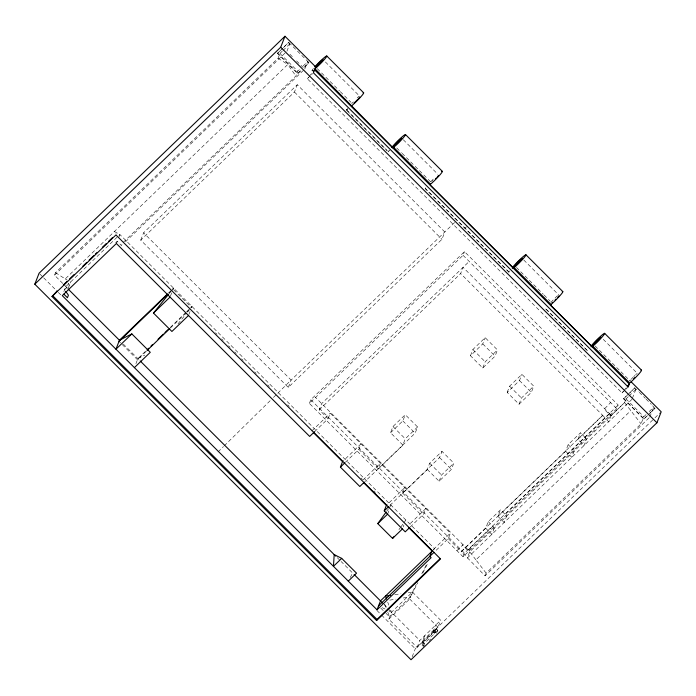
<?xml version="1.0" encoding="UTF-8"?>
<svg xmlns="http://www.w3.org/2000/svg" width="696" height="696" viewBox="0 0 696 696"><rect width="100%" height="100%" fill="white"/><g stroke="black" fill="none" stroke-linecap="round" stroke-linejoin="round"><path stroke-width="0.52" stroke-dasharray="3.48 2.61" d="M62.788 283.446L54.523 275.19L55.515 272.658L278.061 58.212L279.923 53.427L282.193 51.243M63.849 291.58L65.772 286.656L119.869 234.526L434.617 548.709L433.051 550.214M68.051 288.692L70.688 281.915M116.38 243.496L117.233 241.303L121.53 245.592L122.522 243.061L295.887 76.003L297.749 71.227L300.019 69.034M118.677 237.597L119.869 234.526L114.405 231.533L116.232 234.134M140.731 240.129L143.585 232.821L297.279 84.721L444.814 231.985L441.96 239.302L288.275 387.402L140.731 240.129L294.425 92.029L297.279 84.721M135.929 363.677L137.895 358.649L146.395 350.453M170.442 296.087L173.548 288.109L168.136 293.32M300.698 70.792L297.749 73.637L277.46 53.383L288.675 42.36L308.954 62.605L303.647 67.947M283.368 47.702L288.675 42.36M286.909 51.26L289.754 43.952L288.527 42.726M188.877 314.496L190.034 311.547M186.58 311.73L191.992 306.518L191.565 307.615L173.121 289.205L168.78 293.39M297.749 73.637L300.846 70.427M308.815 62.971L307.589 61.744L304.735 69.061L301.02 65.354M288.275 387.402L291.119 380.086L455.567 221.624M309.363 403.384L310.79 399.73L464.484 251.621L618.17 405.029L616.743 408.691L463.049 556.791L309.363 403.384L463.058 255.284L464.484 251.621M314.583 431.694L328.112 418.661L319.238 409.814L321.665 403.593L469.208 261.418M328.112 418.661L330.243 413.18L450.399 533.119L448.267 538.608L434.739 551.641M345.32 462.379L358.849 449.346L360.98 443.857L342.536 461.631M402.845 445.022L390.552 432.747L392.97 426.535L405.272 414.685L417.565 426.961L415.138 433.173L364.73 481.754M390.552 432.747L402.845 420.906L405.272 414.685M319.238 409.814L460.639 273.554L463.058 267.342L610.592 414.616M417.565 426.961L405.263 438.811L402.706 445.388L378.111 469.087L380.39 463.232L361.946 481.006M387.559 514.187L389.108 510.203M403.158 526.994L403.932 525.002M470.47 355.734L472.888 349.522L485.19 337.673L497.483 349.949L495.056 356.161L482.763 368.01L470.47 355.734L482.763 343.894L485.19 337.673M427.274 469.408L439.115 481.223L451.408 469.382L453.835 463.162L441.986 451.339L429.693 463.188L427.126 469.774L402.54 493.464L404.82 487.618L386.376 505.392M389.908 505.409L439.567 457.559L441.986 451.339M410.153 527.09L423.673 514.057L425.813 508.576L408.909 524.862M482.763 368.01L485.19 361.798L497.483 349.949M439.115 481.223L441.534 475.011L453.835 463.162M424.717 635.7L422.002 642.643L417.087 647.384L388.812 619.162L391.517 612.21L412.423 592.07L416.365 584.362M388.812 619.162L409.709 599.012L412.423 592.07L440.699 620.293L437.984 627.244L433.069 631.985L434.304 633.212L435.531 632.029L436.67 629.097L437.897 630.324L437.14 632.281M507.193 392.396L509.611 386.176L521.913 374.326L533.754 386.15L531.326 392.37L519.033 404.211L507.193 392.396L519.486 380.547L521.913 374.326M412.18 656.746L415.295 648.768L654.17 418.574M417.087 647.384L419.792 640.442L440.699 620.293M424.734 644.835L423.238 646.288L422.002 645.062L423.142 642.13L436.67 629.097M422.002 645.062L423.238 643.87L424.377 640.946M423.238 646.288L424.377 643.356L437.897 630.324M649.055 417.844L485.077 575.853L461.239 551.563L602.64 415.303L460.639 273.554M519.033 404.211L521.452 397.999L533.754 386.15M433.069 631.985L435.783 625.034M463.049 556.791L464.476 553.137L618.17 405.029M434.304 633.212L435.444 630.289M470.627 547.213L469.2 550.867L315.514 397.459M461.1 551.928L485.695 528.229L488.253 521.643L500.555 509.803L506.088 515.318M602.64 415.303L608.643 421.811L611.071 415.59L609.653 413.676L505.148 514.379L506.558 516.302L504.13 522.513L497.988 516.38L500.555 509.803M485.077 575.853L486.13 573.147L641.051 423.864L643.843 416.695L646.114 414.512M497.988 516.38L565.613 451.217L568.18 444.631L580.473 432.79L586.006 438.306M585.066 437.366L586.476 439.289L584.048 445.501L577.906 439.367L580.473 432.79M647.532 415.555L643.843 419.114L623.555 398.86L634.769 387.829L638.519 391.578M628.288 396.711L626.017 398.904L624.59 402.558L610.923 415.956L604.163 409.204L610.592 402.549M627.983 394.597L634.769 387.829M632.386 398.312L635.857 389.421L634.622 388.194M643.843 419.114L646.941 415.904M649.829 417.095L653.683 407.221L654.91 408.448L648.272 414.842M654.91 408.448L652.048 405.081M421.793 573.756L426.726 564.125M385.958 613.263L389.664 616.961L410.562 596.82L417.931 582.465M422.837 572.886L427.744 563.316M350.219 577.515L352.646 573.017L341.118 561.507M386.628 511.351L388.525 508.724M389.16 507.845L391.056 505.218M398.921 529.656L400.183 527.899M400.818 527.029L403.349 523.523M403.976 522.644L405.872 520.016M169.058 293.686L170.416 291.998M172.321 289.632L173.548 288.109M178.011 323.884L186.824 312.939M187.502 312.095L189.538 309.572M190.765 308.041L191.992 306.518M625.112 389.934L622.033 392.901L307.293 78.718L308.615 77.108M309.276 76.308L312.591 72.28M622.033 392.901L623.364 391.291M624.025 390.482L626.67 387.263M347.8 108.367L346.486 110.107L347.713 108.88M346.443 109.681L388.29 151.841L389.516 150.606M218.066 451.895L223.451 446.606M224.216 445.849L270.361 400.496M273.432 397.477L291.119 380.086L143.585 232.821M277.46 53.383L282.628 48.407M282.95 50.512L289.754 43.952M54.523 275.19L286.126 52.017M55.515 272.658L65.224 278.922L287.761 64.476L295.887 76.003M64.571 289.727L69.496 284.995L68.269 283.255M115.666 242.8L117.233 241.303M303.047 66.12L307.589 61.744M303.795 67.582L308.954 62.605M125.445 241.825L303.952 69.809M312.034 70.496L312.487 70.061M307.293 78.718L312.669 73.532M170.355 327.372L185.806 312.478M146.351 351.184L137.469 359.745L121.33 343.641M170.259 328.147L186.45 312.539M187.224 311.799L188.764 310.312M508.785 272.119L425.178 188.668L426.37 187.05M311.799 430.954L330.243 413.18M425.143 188.233L508.741 271.684L509.977 270.5M433.495 549.414L450.399 533.119M456.907 550.658L463.049 544.733L462.77 545.464L469.53 552.215M625.878 389.195L628.183 386.976M577.906 439.367L602.492 415.669M623.555 398.86L627.244 395.302M629.045 395.989L635.857 389.421M632.003 399.295L467.251 558.062L469.67 551.85L624.59 402.558L641.051 423.864M486.13 573.147L475.925 559.854L630.846 410.57M649.142 411.597L653.683 407.221M649.89 413.059L655.049 408.082M654.953 417.826L660.417 412.554M429.241 640.494L430.746 639.041M388.246 151.406L389.482 150.223M137.895 358.649L144.838 355.09M346.486 110.107L347.191 109.872M388.29 151.841L388.994 151.597M425.178 188.668L425.891 188.425M545.673 308.937L587.467 350.662L588.181 350.419M389.725 600.135L395.981 599.143M403.271 597.986L410.562 596.82M394.78 594.706L401 593.775M408.265 592.688L412.423 592.07M382.261 607.678L385.036 609.043M388.742 610.853L391.517 612.21L419.792 640.442M65.224 278.922L67.042 279.923M278.061 58.212L287.761 64.476M325.389 61.97L359.962 96.492M403.306 139.748L437.88 174.27M523.792 260.026L559.14 295.304M603.249 339.335L637.823 373.856M317.272 68.643L339.552 90.889M340.327 91.654L351.08 102.39M396.729 147.952L401.34 152.554M402.105 153.32L414.398 165.596M415.164 166.361L427.466 178.637M428.231 179.403L431.303 182.474M516.441 267.455L543.341 294.304M544.107 295.069L550.258 301.211M595.132 345.999L630.48 381.286M639.276 392.335L645.288 398.329M646.036 399.078L651.299 404.332M347.243 110.873L386.767 150.319M289.875 54.227L292.851 57.194M296.566 60.9L300.28 64.606M279.923 53.427L297.749 71.227M626.017 398.904L643.843 416.695M277.608 53.018L297.888 73.271M623.703 398.495L643.983 418.748M463.058 255.284L616.743 408.691M294.425 92.029L441.96 239.302M482.763 343.894L495.056 356.161M519.486 380.547L531.326 392.37M472.888 349.522L485.19 361.798M509.611 386.176L521.452 397.999M568.18 444.631L573.713 450.155M565.613 451.217L571.755 457.35L574.183 451.138L572.764 449.216M402.845 420.906L415.138 433.173M439.567 457.559L451.408 469.382M392.97 426.535L405.263 438.811M429.693 463.188L441.534 475.011M488.253 521.643L493.786 527.168M485.695 528.229L491.837 534.363L494.264 528.151L492.846 526.228L468.26 549.927L475.925 559.854M310.79 399.73L464.476 553.137M358.849 449.346L378.25 468.721M402.68 493.099L423.673 514.057M448.267 538.608L461.239 551.563M215.482 332.775L217.013 334.306M221.624 338.909L223.164 340.44M228.54 345.808L230.08 347.339M234.683 351.941L236.222 353.472M241.599 358.84L243.139 360.38M254.658 371.881L256.198 373.413M267.716 384.914L269.256 386.454M287.692 404.855L289.231 406.394M360.998 478.03L362.486 479.518M373.891 490.897L375.414 492.42M409.709 599.012L437.984 627.244M435.531 632.029L436.757 633.256M423.142 642.13L424.377 643.356M63.545 284.194L67.294 287.944M65.772 286.656L67.303 288.188M123.296 344.076L139.426 360.18M337.273 557.67L340.344 560.741M422.002 642.643L423.238 643.87M119.025 341.336L120.556 342.867M380.773 608.087L385.219 612.524M39.846 273.989L42.917 277.06M43.683 277.826L57.516 291.633M58.281 292.398L62.127 296.226M376.928 610.47L380.764 614.298M381.53 615.064L415.295 648.768M384.183 604.633L387.115 607.66M387.855 608.417L391.517 612.21L390.76 610.201M609.653 413.676L610.923 415.956M384.636 604.102L386.184 608.06M387.733 612.019L389.664 616.961M387.715 602.144L388.855 605.163M587.467 350.662L545.629 308.502A13.955 1.288 -45.1 0 0 546.377 308.693M312.591 70.644A10.466 0.966 -45.1 0 1 313.444 68.452M351.68 103.687A10.466 0.966 -45.1 0 1 353.342 101.86M357.144 98.014A10.466 0.966 -45.1 0 1 359.023 96.248M430.894 181.647A10.466 0.966 -45.1 0 1 433.895 178.472M431.999 181.282A5.237 0.479 -45.1 0 1 432.668 180.49M629.541 381.043A10.466 0.966 -45.1 0 1 630.62 379.851M631.202 379.224A10.466 0.966 -45.1 0 1 633.073 377.293M633.708 376.649A10.466 0.966 -45.1 0 1 635.004 375.379M635.648 374.77A10.466 0.966 -45.1 0 1 636.883 373.613M550.858 302.499A10.466 0.966 -45.1 0 1 554.381 298.749M555.025 298.097A10.466 0.966 -45.1 0 1 559.358 294.034M509.489 271.875A13.955 1.288 -45.1 0 1 508.741 271.684M466.555 226.792A13.955 1.288 -45.1 0 1 464.484 227.505M433.93 629.793L422.863 640.451L424.09 641.677L435.157 631.02L433.93 629.793"/><path stroke-width="1.04" d="M631.228 381.895L661.2 411.806L656.92 422.776L411.014 659.738L34.8 284.194L39.08 273.224L284.986 36.262L315.723 66.947L314.975 68.843A10.466 0.966 -45.1 0 0 324.962 58.821A10.466 0.966 -45.1 0 0 324.806 57.142A10.466 0.966 -45.1 0 0 314.792 66.868M52.009 296.548L115.945 234.944L440.525 558.94L376.597 620.554L52.009 296.548L57.116 290.945M34.8 284.194L280.705 47.232L284.986 36.262M314.575 69.87L313.435 72.793L628.183 386.976L629.323 384.053L314.575 69.87L313.252 71.479M393.353 148.161L394.406 145.49L392.213 147.587L394.406 145.49L393.353 148.161L314.992 68.8M430.563 184.162L430.241 184.988L513.848 268.447L514.892 265.759L512.308 268.256M364.025 482.432L359.815 486.495L340.405 467.12L342.536 461.631L313.339 432.486M409.448 527.768L405.229 531.831L384.236 510.873L386.376 505.392L363.477 482.528M314.583 431.694L309.668 436.435L116.38 243.496L62.275 295.626L377.023 609.8L380.521 600.839L432.277 550.962M376.597 620.554L377.023 619.449L440.176 558.592M562.281 291.772A10.466 0.966 -45.1 0 1 560.08 295.548A10.466 0.966 -45.1 0 1 551.041 304.483L550.727 305.266L592.531 346.991L593.575 344.303L590.991 346.799M402.384 528.986L392.596 538.408L377.771 523.618L385.993 512.23M392.596 538.408L393.866 536.659M188.494 315.488L171.912 331.47L153.468 313.061L168.38 294.53M627.331 386.463L629.323 384.053M591.557 346.599L593.575 344.303M63.353 284.934L67.251 281.175M69.591 278.922L74.272 274.415M82.85 266.15L86.748 262.392M89.088 260.139L93.769 255.632M95.326 254.127L96.883 252.631M102.338 247.367L106.236 243.609M108.576 241.355L112.474 237.606M167.371 294.069L119.451 340.24L115.954 349.209L131.831 333.906L150.275 352.315L134.398 367.618M119.025 341.336L168.006 294.13M153.468 313.061L170.05 297.079M147.169 349.714L148.709 348.226M151.032 345.99L152.581 344.503M157.983 339.283L163.395 334.071M164.943 332.584L168.032 329.608M147.117 350.445L169.485 328.895M340.405 467.12L344.616 463.058M384.236 510.873L388.455 506.81M341.701 558.375L333.454 566.318L334.202 554.608L341.701 558.375L356.526 573.173L348.278 581.117M377.771 523.618L387.559 514.187M378.554 605.868L434.034 552.311M377.023 609.8L431.12 557.67L429.824 556.374L431.964 550.893L408.909 527.881M131.831 333.906L119.451 340.24L68.069 288.953M390.621 595.324L385.436 596.098L386.576 599.117M326.755 55.958L363.643 92.777M405.437 134.502L442.325 171.32M525.932 254.771L562.812 291.589M604.615 333.314L641.503 370.133M551.041 304.483L514.17 267.621A10.466 0.966 -45.1 0 0 524.54 257.146A10.466 0.966 -45.1 0 0 523.009 256.754A10.466 0.966 -45.1 0 0 512.621 267.264M592.853 346.164L629.723 383.026A10.466 0.966 -45.1 0 0 638.763 374.091A10.466 0.966 -45.1 0 0 640.972 370.315M280.705 47.232L656.92 422.776M140.192 360.946L335.733 556.139M354.151 574.513L382.713 603.11M63.849 294.147L67.434 297.723L68.425 295.191L65.676 291.293M52.444 295.452L377.023 619.449M591.304 345.808A10.466 0.966 -45.1 0 1 601.701 335.298A10.466 0.966 -45.1 0 1 603.232 335.69A10.466 0.966 -45.1 0 1 592.835 346.208M392.135 146.995A10.466 0.966 -45.1 0 1 402.523 136.477A10.466 0.966 -45.1 0 1 404.054 136.877A10.466 0.966 -45.1 0 1 393.666 147.387L430.546 184.205A10.466 0.966 -45.1 0 0 439.594 175.279A10.466 0.966 -45.1 0 0 441.795 171.503M363.112 92.951A10.466 0.966 -45.1 0 1 360.902 96.735A10.466 0.966 -45.1 0 1 351.863 105.662M359.745 97.057A5.237 0.479 -45.1 0 1 358.597 98.467M357.761 99.38A5.237 0.479 -45.1 0 1 354.081 102.938M438.428 175.601A5.237 0.479 -45.1 0 1 437.279 177.019M436.453 177.924A5.237 0.479 -45.1 0 1 435.522 178.889M558.914 295.878A5.237 0.479 -45.1 0 1 557.774 297.288M556.008 299.167A5.237 0.479 -45.1 0 1 555.034 300.124M552.554 302.316A5.237 0.479 -45.1 0 1 552.058 302.656M634.691 377.71A5.237 0.479 -45.1 0 1 633.725 378.668M516.371 264.932A5.237 0.479 -45.1 0 0 522.27 258.651A5.237 0.479 -45.1 0 0 517.111 263.036A5.237 0.479 -45.1 0 0 516.371 264.932M595.054 343.476A5.237 0.479 -45.1 0 0 600.952 337.195A5.237 0.479 -45.1 0 0 595.793 341.579A5.237 0.479 -45.1 0 0 595.054 343.476M395.876 144.664A5.237 0.479 -45.1 0 0 401.783 138.382A5.237 0.479 -45.1 0 0 396.616 142.758A5.237 0.479 -45.1 0 0 395.876 144.664M317.193 66.12A5.237 0.479 -45.1 0 0 323.092 59.839A5.237 0.479 -45.1 0 0 317.933 64.215A5.237 0.479 -45.1 0 0 317.193 66.12"/></g></svg>
